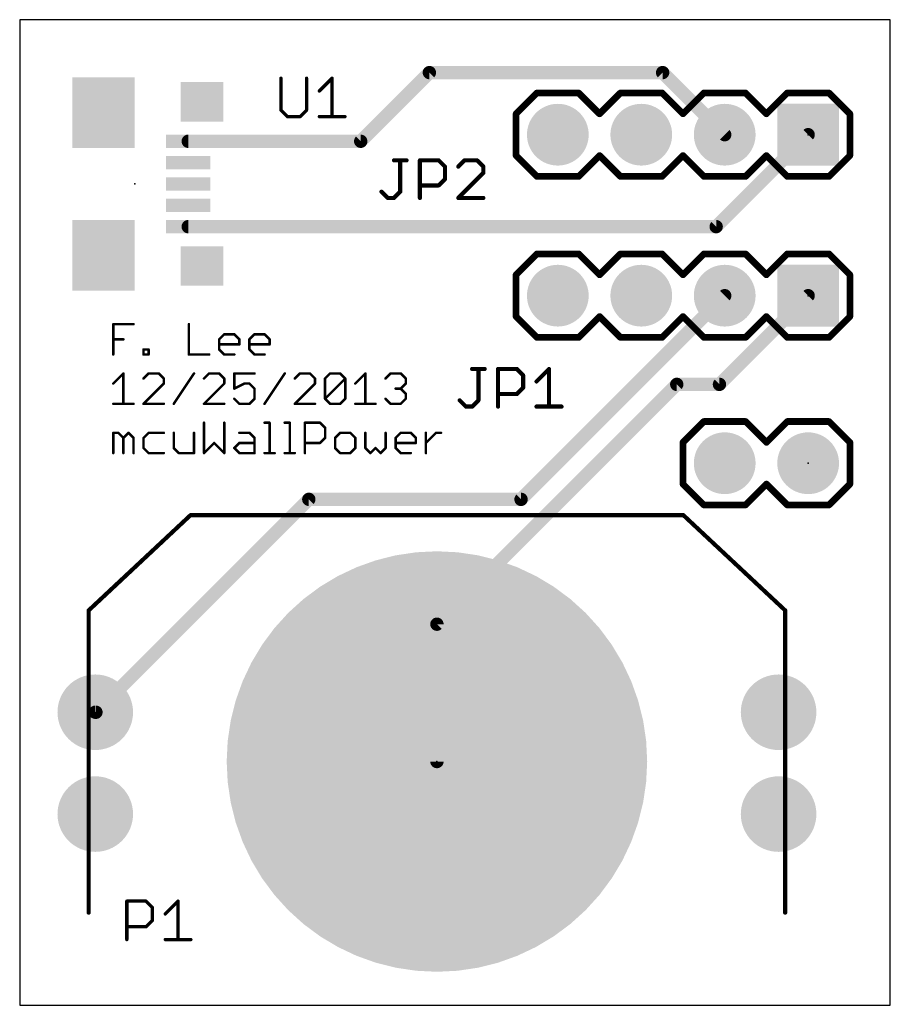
# Model space of a CAD drawing. Extents: x 0 to 26.5, y 0 to 30.
import ezdxf

# ---------------------------------------------------------------- set-up
doc = ezdxf.new("R2010")
doc.units = 0
for name, color, linetype in [('1', 22, 'CONTINUOUS'), ('17', 82, 'CONTINUOUS'), ('20', 7, 'CONTINUOUS'), ('21', 253, 'CONTINUOUS'), ('23', 7, 'CONTINUOUS'), ('25', 253, 'CONTINUOUS'), ('51', 253, 'CONTINUOUS')]:
    doc.layers.add(name, color=color, linetype=linetype)

# ---------------------------------------------------------------- blocks, each defined once
blk = doc.blocks.new('RECT')
blk.add_solid([(-0.5, -0.5), (0.5, -0.5), (-0.5, 0.5), (0.5, 0.5)])
blk = doc.blocks.new('SQUAREP')
blk.add_solid([(-0.5, -0.5), (0.5, -0.5), (-0.5, 0.5), (0.5, 0.5)])
blk = doc.blocks.new('ROUNDP')
at = {"const_width": 0.5}
blk.add_lwpolyline([(0, -0.25, 1), (0, 0.25, 1), (0, -0.25)], format="xyb", dxfattribs=at)
blk = doc.blocks.new('PIE')
at = {"const_width": 0.5}
blk.add_lwpolyline([(0, -0.25, 1), (0, 0.25, 1), (0, -0.25)], format="xyb", dxfattribs=at)

msp = doc.modelspace()

# ---------------------------------------------------------------- linework, layer by layer
at = {"layer": '1', "const_width": 0.4064}
for points in [[(10.38, 26.3), (12.47, 28.39)], [(12.47, 28.39), (19.57, 28.39)], [(19.57, 28.39), (21.46, 26.5)], [(21.2, 23.7), (24, 26.5)], [(5.13, 26.3), (10.38, 26.3)], [(5.13, 23.7), (21.2, 23.7)], [(15.26, 15.4), (21.46, 21.6)], [(21.3, 18.9), (24, 21.6)], [(12.7, 11.6), (20, 18.9)], [(20, 18.9), (21.3, 18.9)], [(2.32, 8.92), (8.8, 15.4)], [(8.8, 15.4), (15.26, 15.4)], [(12.7, 7.42), (12.7, 11.6)], [(2.3, 8.92), (2.32, 8.92)]]:
    msp.add_lwpolyline(points, dxfattribs=at)
at = {"layer": '1', "const_width": 0.2032}
for points in [[(12.47, 28.4916, 1), (12.47, 28.2884)], [(12.5418, 28.3182, 1), (12.3982, 28.4618)], [(19.6418, 28.4618, 1), (19.4982, 28.3182)], [(19.57, 28.2884, 1), (19.57, 28.4916)], [(24.0718, 26.4282, 1), (23.9282, 26.5718)], [(5.13, 26.4016, 1), (5.13, 26.1984)], [(10.3082, 26.3718, 1), (10.4518, 26.2282)], [(10.38, 26.1984, 1), (10.38, 26.4016)], [(21.3882, 26.4282, 1), (21.5318, 26.5718)], [(5.13, 23.8016, 1), (5.13, 23.5984)], [(21.1282, 23.7718, 1), (21.2718, 23.6282)], [(21.2, 23.5984, 1), (21.2, 23.8016)], [(21.5318, 21.5282, 1), (21.3882, 21.6718)], [(24.0718, 21.5282, 1), (23.9282, 21.6718)], [(20, 19.0016, 1), (20, 18.7984)], [(20.0718, 18.8282, 1), (19.9282, 18.9718)], [(21.2282, 18.9718, 1), (21.3718, 18.8282)], [(21.3, 18.7984, 1), (21.3, 19.0016)], [(8.8, 15.5016, 1), (8.8, 15.2984)], [(8.8718, 15.3282, 1), (8.7282, 15.4718)], [(15.26, 15.2984, 1), (15.26, 15.5016)], [(15.1882, 15.4718, 1), (15.3318, 15.3282)], [(12.8016, 11.6, 1), (12.5984, 11.6)], [(12.6282, 11.6718, 1), (12.7718, 11.5282)], [(2.3, 9.0216, 1), (2.3, 8.8184)], [(2.2482, 8.9918, 1), (2.3918, 8.8482)], [(2.32, 8.8184, 1), (2.32, 9.0216)], [(12.5984, 7.42, 1), (12.8016, 7.42)]]:
    msp.add_lwpolyline(points, format="xyb", dxfattribs=at)
at = {"layer": '20'}
for p, q in [((26.5, 30), (0, 30)), ((0, 30), (0, 0)), ((26.5, 0), (26.5, 30)), ((0, 0), (26.5, 0))]:
    msp.add_line(p, q, dxfattribs=at)
at = {"layer": '21'}
for points, const_width in [([(15.11, 27.135), (15.745, 27.77)], 0.2032), ([(15.745, 27.77), (17.015, 27.77)], 0.2032), ([(17.65, 27.135), (17.015, 27.77)], 0.2032), ([(17.65, 27.135), (18.285, 27.77)], 0.2032), ([(18.285, 27.77), (19.555, 27.77)], 0.2032), ([(19.555, 27.77), (20.19, 27.135)], 0.2032), ([(20.19, 27.135), (20.825, 27.77)], 0.2032), ([(20.825, 27.77), (22.095, 27.77)], 0.2032), ([(22.095, 27.77), (22.73, 27.135)], 0.2032), ([(22.73, 27.135), (23.365, 27.77)], 0.2032), ([(23.365, 27.77), (24.635, 27.77)], 0.2032), ([(25.27, 27.135), (24.635, 27.77)], 0.2032), ([(15.11, 25.865), (15.11, 27.135)], 0.2032), ([(25.27, 25.865), (25.27, 27.135)], 0.2032), ([(15.745, 25.23), (15.11, 25.865)], 0.2032), ([(17.015, 25.23), (17.65, 25.865)], 0.2032), ([(18.285, 25.23), (17.65, 25.865)], 0.2032), ([(20.19, 25.865), (19.555, 25.23)], 0.2032), ([(20.825, 25.23), (20.19, 25.865)], 0.2032), ([(22.73, 25.865), (22.095, 25.23)], 0.2032), ([(23.365, 25.23), (22.73, 25.865)], 0.2032), ([(24.635, 25.23), (25.27, 25.865)], 0.2032), ([(17.015, 25.23), (15.745, 25.23)], 0.2032), ([(19.555, 25.23), (18.285, 25.23)], 0.2032), ([(22.095, 25.23), (20.825, 25.23)], 0.2032), ([(24.635, 25.23), (23.365, 25.23)], 0.2032), ([(15.11, 22.235), (15.745, 22.87)], 0.2032), ([(15.745, 22.87), (17.015, 22.87)], 0.2032), ([(17.65, 22.235), (17.015, 22.87)], 0.2032), ([(17.65, 22.235), (18.285, 22.87)], 0.2032), ([(18.285, 22.87), (19.555, 22.87)], 0.2032), ([(19.555, 22.87), (20.19, 22.235)], 0.2032), ([(20.19, 22.235), (20.825, 22.87)], 0.2032), ([(20.825, 22.87), (22.095, 22.87)], 0.2032), ([(22.095, 22.87), (22.73, 22.235)], 0.2032), ([(22.73, 22.235), (23.365, 22.87)], 0.2032), ([(23.365, 22.87), (24.635, 22.87)], 0.2032), ([(25.27, 22.235), (24.635, 22.87)], 0.2032), ([(15.11, 20.965), (15.11, 22.235)], 0.2032), ([(25.27, 20.965), (25.27, 22.235)], 0.2032), ([(15.745, 20.33), (15.11, 20.965)], 0.2032), ([(17.015, 20.33), (17.65, 20.965)], 0.2032), ([(18.285, 20.33), (17.65, 20.965)], 0.2032), ([(20.19, 20.965), (19.555, 20.33)], 0.2032), ([(20.825, 20.33), (20.19, 20.965)], 0.2032), ([(22.73, 20.965), (22.095, 20.33)], 0.2032), ([(23.365, 20.33), (22.73, 20.965)], 0.2032), ([(24.635, 20.33), (25.27, 20.965)], 0.2032), ([(17.015, 20.33), (15.745, 20.33)], 0.2032), ([(19.555, 20.33), (18.285, 20.33)], 0.2032), ([(22.095, 20.33), (20.825, 20.33)], 0.2032), ([(24.635, 20.33), (23.365, 20.33)], 0.2032), ([(20.19, 17.135), (20.825, 17.77)], 0.2032), ([(20.825, 17.77), (22.095, 17.77)], 0.2032), ([(22.095, 17.77), (22.73, 17.135)], 0.2032), ([(22.73, 17.135), (23.365, 17.77)], 0.2032), ([(23.365, 17.77), (24.635, 17.77)], 0.2032), ([(25.27, 17.135), (24.635, 17.77)], 0.2032), ([(20.19, 15.865), (20.19, 17.135)], 0.2032), ([(25.27, 15.865), (25.27, 17.135)], 0.2032), ([(20.825, 15.23), (20.19, 15.865)], 0.2032), ([(22.73, 15.865), (22.095, 15.23)], 0.2032), ([(23.365, 15.23), (22.73, 15.865)], 0.2032), ([(24.635, 15.23), (25.27, 15.865)], 0.2032), ([(22.095, 15.23), (20.825, 15.23)], 0.2032), ([(24.635, 15.23), (23.365, 15.23)], 0.2032), ([(5.2, 14.92), (2.1, 12.02)], 0.127), ([(5.2, 14.92), (20.2, 14.92)], 0.127), ([(20.2, 14.92), (23.3, 12.02)], 0.127), ([(2.1, 12.02), (2.1, 2.82)], 0.127), ([(23.3, 12.02), (23.3, 2.82)], 0.127)]:
    msp.add_lwpolyline(points, dxfattribs=dict(at, const_width=const_width))
for points, const_width in [([(15.745, 27.8208, 1), (15.745, 27.7192)], 0.1016), ([(15.7809, 27.7341, 1), (15.7091, 27.8059)], 0.1016), ([(17.0509, 27.8059, 1), (16.9791, 27.7341)], 0.1016), ([(17.015, 27.7192, 1), (17.015, 27.8208)], 0.1016), ([(18.285, 27.8208, 1), (18.285, 27.7192)], 0.1016), ([(18.3209, 27.7341, 1), (18.2491, 27.8059)], 0.1016), ([(19.5909, 27.8059, 1), (19.5191, 27.7341)], 0.1016), ([(19.555, 27.7192, 1), (19.555, 27.8208)], 0.1016), ([(20.825, 27.8208, 1), (20.825, 27.7192)], 0.1016), ([(20.8609, 27.7341, 1), (20.7891, 27.8059)], 0.1016), ([(22.1309, 27.8059, 1), (22.0591, 27.7341)], 0.1016), ([(22.095, 27.7192, 1), (22.095, 27.8208)], 0.1016), ([(23.365, 27.8208, 1), (23.365, 27.7192)], 0.1016), ([(23.4009, 27.7341, 1), (23.3291, 27.8059)], 0.1016), ([(24.6709, 27.8059, 1), (24.5991, 27.7341)], 0.1016), ([(24.635, 27.7192, 1), (24.635, 27.8208)], 0.1016), ([(15.1608, 27.135, 1), (15.0592, 27.135)], 0.1016), ([(15.0741, 27.1709, 1), (15.1459, 27.0991)], 0.1016), ([(17.6141, 27.1709, 1), (17.6859, 27.0991)], 0.1016), ([(17.6141, 27.0991, 1), (17.6859, 27.1709)], 0.1016), ([(20.1541, 27.1709, 1), (20.2259, 27.0991)], 0.1016), ([(20.1541, 27.0991, 1), (20.2259, 27.1709)], 0.1016), ([(22.6941, 27.1709, 1), (22.7659, 27.0991)], 0.1016), ([(22.6941, 27.0991, 1), (22.7659, 27.1709)], 0.1016), ([(25.3208, 27.135, 1), (25.2192, 27.135)], 0.1016), ([(25.2341, 27.0991, 1), (25.3059, 27.1709)], 0.1016), ([(15.1459, 25.9009, 1), (15.0741, 25.8291)], 0.1016), ([(15.0592, 25.865, 1), (15.1608, 25.865)], 0.1016), ([(17.6859, 25.9009, 1), (17.6141, 25.8291)], 0.1016), ([(17.6859, 25.8291, 1), (17.6141, 25.9009)], 0.1016), ([(20.2259, 25.9009, 1), (20.1541, 25.8291)], 0.1016), ([(20.2259, 25.8291, 1), (20.1541, 25.9009)], 0.1016), ([(22.7659, 25.9009, 1), (22.6941, 25.8291)], 0.1016), ([(22.7659, 25.8291, 1), (22.6941, 25.9009)], 0.1016), ([(25.2192, 25.865, 1), (25.3208, 25.865)], 0.1016), ([(25.3059, 25.8291, 1), (25.2341, 25.9009)], 0.1016), ([(15.745, 25.2808, 1), (15.745, 25.1792)], 0.1016), ([(15.7091, 25.1941, 1), (15.7809, 25.2659)], 0.1016), ([(16.9791, 25.2659, 1), (17.0509, 25.1941)], 0.1016), ([(17.015, 25.1792, 1), (17.015, 25.2808)], 0.1016), ([(18.285, 25.2808, 1), (18.285, 25.1792)], 0.1016), ([(18.2491, 25.1941, 1), (18.3209, 25.2659)], 0.1016), ([(19.5191, 25.2659, 1), (19.5909, 25.1941)], 0.1016), ([(19.555, 25.1792, 1), (19.555, 25.2808)], 0.1016), ([(20.825, 25.2808, 1), (20.825, 25.1792)], 0.1016), ([(20.7891, 25.1941, 1), (20.8609, 25.2659)], 0.1016), ([(22.0591, 25.2659, 1), (22.1309, 25.1941)], 0.1016), ([(22.095, 25.1792, 1), (22.095, 25.2808)], 0.1016), ([(23.365, 25.2808, 1), (23.365, 25.1792)], 0.1016), ([(23.3291, 25.1941, 1), (23.4009, 25.2659)], 0.1016), ([(24.5991, 25.2659, 1), (24.6709, 25.1941)], 0.1016), ([(24.635, 25.1792, 1), (24.635, 25.2808)], 0.1016), ([(15.745, 22.9208, 1), (15.745, 22.8192)], 0.1016), ([(15.7809, 22.8341, 1), (15.7091, 22.9059)], 0.1016), ([(17.0509, 22.9059, 1), (16.9791, 22.8341)], 0.1016), ([(17.015, 22.8192, 1), (17.015, 22.9208)], 0.1016), ([(18.285, 22.9208, 1), (18.285, 22.8192)], 0.1016), ([(18.3209, 22.8341, 1), (18.2491, 22.9059)], 0.1016), ([(19.5909, 22.9059, 1), (19.5191, 22.8341)], 0.1016), ([(19.555, 22.8192, 1), (19.555, 22.9208)], 0.1016), ([(20.825, 22.9208, 1), (20.825, 22.8192)], 0.1016), ([(20.8609, 22.8341, 1), (20.7891, 22.9059)], 0.1016), ([(22.1309, 22.9059, 1), (22.0591, 22.8341)], 0.1016), ([(22.095, 22.8192, 1), (22.095, 22.9208)], 0.1016), ([(23.365, 22.9208, 1), (23.365, 22.8192)], 0.1016), ([(23.4009, 22.8341, 1), (23.3291, 22.9059)], 0.1016), ([(24.6709, 22.9059, 1), (24.5991, 22.8341)], 0.1016), ([(24.635, 22.8192, 1), (24.635, 22.9208)], 0.1016), ([(15.1608, 22.235, 1), (15.0592, 22.235)], 0.1016), ([(15.0741, 22.2709, 1), (15.1459, 22.1991)], 0.1016), ([(17.6141, 22.2709, 1), (17.6859, 22.1991)], 0.1016), ([(17.6141, 22.1991, 1), (17.6859, 22.2709)], 0.1016), ([(20.1541, 22.2709, 1), (20.2259, 22.1991)], 0.1016), ([(20.1541, 22.1991, 1), (20.2259, 22.2709)], 0.1016), ([(22.6941, 22.2709, 1), (22.7659, 22.1991)], 0.1016), ([(22.6941, 22.1991, 1), (22.7659, 22.2709)], 0.1016), ([(25.3208, 22.235, 1), (25.2192, 22.235)], 0.1016), ([(25.2341, 22.1991, 1), (25.3059, 22.2709)], 0.1016), ([(15.1459, 21.0009, 1), (15.0741, 20.9291)], 0.1016), ([(15.0592, 20.965, 1), (15.1608, 20.965)], 0.1016), ([(17.6859, 21.0009, 1), (17.6141, 20.9291)], 0.1016), ([(17.6859, 20.9291, 1), (17.6141, 21.0009)], 0.1016), ([(20.2259, 21.0009, 1), (20.1541, 20.9291)], 0.1016), ([(20.2259, 20.9291, 1), (20.1541, 21.0009)], 0.1016), ([(22.7659, 21.0009, 1), (22.6941, 20.9291)], 0.1016), ([(22.7659, 20.9291, 1), (22.6941, 21.0009)], 0.1016), ([(25.2192, 20.965, 1), (25.3208, 20.965)], 0.1016), ([(25.3059, 20.9291, 1), (25.2341, 21.0009)], 0.1016), ([(15.745, 20.3808, 1), (15.745, 20.2792)], 0.1016), ([(15.7091, 20.2941, 1), (15.7809, 20.3659)], 0.1016), ([(16.9791, 20.3659, 1), (17.0509, 20.2941)], 0.1016), ([(17.015, 20.2792, 1), (17.015, 20.3808)], 0.1016), ([(18.285, 20.3808, 1), (18.285, 20.2792)], 0.1016), ([(18.2491, 20.2941, 1), (18.3209, 20.3659)], 0.1016), ([(19.5191, 20.3659, 1), (19.5909, 20.2941)], 0.1016), ([(19.555, 20.2792, 1), (19.555, 20.3808)], 0.1016), ([(20.825, 20.3808, 1), (20.825, 20.2792)], 0.1016), ([(20.7891, 20.2941, 1), (20.8609, 20.3659)], 0.1016), ([(22.0591, 20.3659, 1), (22.1309, 20.2941)], 0.1016), ([(22.095, 20.2792, 1), (22.095, 20.3808)], 0.1016), ([(23.365, 20.3808, 1), (23.365, 20.2792)], 0.1016), ([(23.3291, 20.2941, 1), (23.4009, 20.3659)], 0.1016), ([(24.5991, 20.3659, 1), (24.6709, 20.2941)], 0.1016), ([(24.635, 20.2792, 1), (24.635, 20.3808)], 0.1016), ([(20.825, 17.8208, 1), (20.825, 17.7192)], 0.1016), ([(20.8609, 17.7341, 1), (20.7891, 17.8059)], 0.1016), ([(22.1309, 17.8059, 1), (22.0591, 17.7341)], 0.1016), ([(22.095, 17.7192, 1), (22.095, 17.8208)], 0.1016), ([(23.365, 17.8208, 1), (23.365, 17.7192)], 0.1016), ([(23.4009, 17.7341, 1), (23.3291, 17.8059)], 0.1016), ([(24.6709, 17.8059, 1), (24.5991, 17.7341)], 0.1016), ([(24.635, 17.7192, 1), (24.635, 17.8208)], 0.1016), ([(20.2408, 17.135, 1), (20.1392, 17.135)], 0.1016), ([(20.1541, 17.1709, 1), (20.2259, 17.0991)], 0.1016), ([(22.6941, 17.1709, 1), (22.7659, 17.0991)], 0.1016), ([(22.6941, 17.0991, 1), (22.7659, 17.1709)], 0.1016), ([(25.3208, 17.135, 1), (25.2192, 17.135)], 0.1016), ([(25.2341, 17.0991, 1), (25.3059, 17.1709)], 0.1016), ([(20.2259, 15.9009, 1), (20.1541, 15.8291)], 0.1016), ([(20.1392, 15.865, 1), (20.2408, 15.865)], 0.1016), ([(22.7659, 15.9009, 1), (22.6941, 15.8291)], 0.1016), ([(22.7659, 15.8291, 1), (22.6941, 15.9009)], 0.1016), ([(25.2192, 15.865, 1), (25.3208, 15.865)], 0.1016), ([(25.3059, 15.8291, 1), (25.2341, 15.9009)], 0.1016), ([(20.825, 15.2808, 1), (20.825, 15.1792)], 0.1016), ([(20.7891, 15.1941, 1), (20.8609, 15.2659)], 0.1016), ([(22.0591, 15.2659, 1), (22.1309, 15.1941)], 0.1016), ([(22.095, 15.1792, 1), (22.095, 15.2808)], 0.1016), ([(23.365, 15.2808, 1), (23.365, 15.1792)], 0.1016), ([(23.3291, 15.1941, 1), (23.4009, 15.2659)], 0.1016), ([(24.5991, 15.2659, 1), (24.6709, 15.1941)], 0.1016), ([(24.635, 15.1792, 1), (24.635, 15.2808)], 0.1016), ([(5.2, 14.9518, 1), (5.2, 14.8882)], 0.0635), ([(5.2217, 14.8968, 1), (5.1783, 14.9432)], 0.0635), ([(20.2217, 14.9432, 1), (20.1783, 14.8968)], 0.0635), ([(20.2, 14.8882, 1), (20.2, 14.9518)], 0.0635), ([(2.1318, 12.02, 1), (2.0682, 12.02)], 0.0635), ([(2.0783, 12.0432, 1), (2.1217, 11.9968)], 0.0635), ([(23.3317, 12.02, 1), (23.2683, 12.02)], 0.0635), ([(23.2783, 11.9968, 1), (23.3217, 12.0432)], 0.0635), ([(2.0682, 2.82, 1), (2.1318, 2.82)], 0.0635), ([(23.2683, 2.82, 1), (23.3317, 2.82)], 0.0635)]:
    msp.add_lwpolyline(points, format="xyb", dxfattribs=dict(at, const_width=const_width))
at = {"layer": '23'}
for p in [(24, 26.5), (3.5, 25), (24, 21.6), (24, 16.5), (12.7, 7.42)]:
    msp.add_point(p, dxfattribs=at)
at = {"layer": '25'}
for points, const_width in [([(7.9508, 28.2202), (7.9508, 27.2457)], 0.1016), ([(8.7304, 27.2457), (8.7304, 28.2202)], 0.1016), ([(9.1202, 27.8304), (9.51, 28.2202)], 0.1016), ([(9.51, 28.2202), (9.51, 27.0508)], 0.1016), ([(7.9508, 27.2457), (8.1457, 27.0508)], 0.1016), ([(8.1457, 27.0508), (8.5355, 27.0508)], 0.1016), ([(8.5355, 27.0508), (8.7304, 27.2457)], 0.1016), ([(9.1202, 27.0508), (9.8998, 27.0508)], 0.1016), ([(11.3928, 25.7187), (11.7742, 25.7187)], 0.127), ([(11.5835, 24.7654), (11.5835, 25.7187)], 0.127), ([(12.1809, 24.5747), (12.1809, 25.7187)], 0.127), ([(12.1809, 25.7187), (12.7529, 25.7187)], 0.127), ([(12.7529, 25.7187), (12.9436, 25.528)], 0.127), ([(12.9436, 25.528), (12.9436, 25.1467)], 0.127), ([(13.541, 25.7187), (13.3503, 25.528)], 0.127), ([(13.9223, 25.7187), (13.541, 25.7187)], 0.127), ([(14.1129, 25.528), (13.9223, 25.7187)], 0.127), ([(14.1129, 25.3374), (14.1129, 25.528)], 0.127), ([(12.9436, 25.1467), (12.7529, 24.956)], 0.127), ([(13.3503, 24.5747), (14.1129, 25.3374)], 0.127), ([(12.7529, 24.956), (12.1809, 24.956)], 0.127), ([(11.0115, 24.7654), (11.2022, 24.5747)], 0.127), ([(11.2022, 24.5747), (11.3928, 24.5747)], 0.127), ([(11.3928, 24.5747), (11.5835, 24.7654)], 0.127), ([(14.1129, 24.5747), (13.3503, 24.5747)], 0.127), ([(13.7728, 19.3687), (14.1542, 19.3687)], 0.127), ([(13.9635, 18.4154), (13.9635, 19.3687)], 0.127), ([(14.5609, 18.2247), (14.5609, 19.3687)], 0.127), ([(14.5609, 19.3687), (15.1329, 19.3687)], 0.127), ([(15.1329, 19.3687), (15.3236, 19.178)], 0.127), ([(15.3236, 19.178), (15.3236, 18.7967)], 0.127), ([(15.7303, 18.9873), (16.1116, 19.3687)], 0.127), ([(16.1116, 19.3687), (16.1116, 18.2247)], 0.127), ([(15.1329, 18.606), (14.5609, 18.606)], 0.127), ([(15.3236, 18.7967), (15.1329, 18.606)], 0.127), ([(13.3915, 18.4154), (13.5822, 18.2247)], 0.127), ([(13.7728, 18.2247), (13.9635, 18.4154)], 0.127), ([(13.5822, 18.2247), (13.7728, 18.2247)], 0.127), ([(15.7303, 18.2247), (16.4929, 18.2247)], 0.127), ([(3.2608, 2.0008), (3.2608, 3.1702)], 0.1016), ([(3.2608, 3.1702), (3.8455, 3.1702)], 0.1016), ([(3.8455, 3.1702), (4.0404, 2.9753)], 0.1016), ([(4.0404, 2.9753), (4.0404, 2.5855)], 0.1016), ([(4.4302, 2.7804), (4.82, 3.1702)], 0.1016), ([(4.82, 3.1702), (4.82, 2.0008)], 0.1016), ([(3.8455, 2.3906), (3.2608, 2.3906)], 0.1016), ([(4.0404, 2.5855), (3.8455, 2.3906)], 0.1016), ([(4.4302, 2.0008), (5.2098, 2.0008)], 0.1016)]:
    msp.add_lwpolyline(points, dxfattribs=dict(at, const_width=const_width))
for points, const_width in [([(7.9762, 28.2202, 1), (7.9254, 28.2202)], 0.0508), ([(8.7558, 28.2202, 1), (8.705, 28.2202)], 0.0508), ([(9.5354, 28.2202, 1), (9.4846, 28.2202)], 0.0508), ([(9.528, 28.2022, 1), (9.492, 28.2382)], 0.0508), ([(9.1022, 27.8484, 1), (9.1382, 27.8124)], 0.0508), ([(7.9688, 27.2637, 1), (7.9328, 27.2277)], 0.0508), ([(7.9254, 27.2457, 1), (7.9762, 27.2457)], 0.0508), ([(8.1457, 27.0762, 1), (8.1457, 27.0254)], 0.0508), ([(8.1277, 27.0328, 1), (8.1637, 27.0688)], 0.0508), ([(8.5175, 27.0688, 1), (8.5535, 27.0328)], 0.0508), ([(8.5355, 27.0254, 1), (8.5355, 27.0762)], 0.0508), ([(8.705, 27.2457, 1), (8.7558, 27.2457)], 0.0508), ([(8.7484, 27.2277, 1), (8.7124, 27.2637)], 0.0508), ([(9.1202, 27.0762, 1), (9.1202, 27.0254)], 0.0508), ([(9.4846, 27.0508, 1), (9.5354, 27.0508)], 0.0508), ([(9.8998, 27.0254, 1), (9.8998, 27.0762)], 0.0508), ([(11.3928, 25.7504, 1), (11.3928, 25.6869)], 0.0635), ([(11.6152, 25.7187, 1), (11.5517, 25.7187)], 0.0635), ([(11.7742, 25.6869, 1), (11.7742, 25.7504)], 0.0635), ([(12.2127, 25.7187, 1), (12.1492, 25.7187)], 0.0635), ([(12.1809, 25.7504, 1), (12.1809, 25.6869)], 0.0635), ([(12.7753, 25.7411, 1), (12.7304, 25.6962)], 0.0635), ([(12.7529, 25.6869, 1), (12.7529, 25.7504)], 0.0635), ([(12.9753, 25.528, 1), (12.9118, 25.528)], 0.0635), ([(12.9211, 25.5056, 1), (12.966, 25.5505)], 0.0635), ([(13.3278, 25.5505, 1), (13.3727, 25.5056)], 0.0635), ([(13.541, 25.7504, 1), (13.541, 25.6869)], 0.0635), ([(13.5634, 25.6962, 1), (13.5185, 25.7411)], 0.0635), ([(13.9447, 25.7411, 1), (13.8998, 25.6962)], 0.0635), ([(13.9223, 25.6869, 1), (13.9223, 25.7504)], 0.0635), ([(14.1447, 25.528, 1), (14.0812, 25.528)], 0.0635), ([(14.0905, 25.5056, 1), (14.1354, 25.5505)], 0.0635), ([(12.966, 25.1242, 1), (12.9211, 25.1691)], 0.0635), ([(14.0812, 25.3374, 1), (14.1447, 25.3374)], 0.0635), ([(14.1354, 25.3149, 1), (14.0905, 25.3598)], 0.0635), ([(12.1809, 24.9878, 1), (12.1809, 24.9243)], 0.0635), ([(12.7304, 24.9785, 1), (12.7753, 24.9336)], 0.0635), ([(12.7529, 24.9243, 1), (12.7529, 24.9878)], 0.0635), ([(12.9118, 25.1467, 1), (12.9753, 25.1467)], 0.0635), ([(11.034, 24.7878, 1), (10.9891, 24.7429)], 0.0635), ([(11.2022, 24.6064, 1), (11.2022, 24.543)], 0.0635), ([(11.1797, 24.5522, 1), (11.2246, 24.5972)], 0.0635), ([(11.3704, 24.5972, 1), (11.4153, 24.5522)], 0.0635), ([(11.3928, 24.543, 1), (11.3928, 24.6064)], 0.0635), ([(11.5517, 24.7654, 1), (11.6152, 24.7654)], 0.0635), ([(11.6059, 24.7429, 1), (11.561, 24.7878)], 0.0635), ([(12.1492, 24.5747, 1), (12.2127, 24.5747)], 0.0635), ([(13.3278, 24.5972, 1), (13.3727, 24.5522)], 0.0635), ([(13.3503, 24.6064, 1), (13.3503, 24.543)], 0.0635), ([(14.1129, 24.543, 1), (14.1129, 24.6064)], 0.0635), ([(13.7728, 19.4004, 1), (13.7728, 19.3369)], 0.0635), ([(13.9952, 19.3687, 1), (13.9317, 19.3687)], 0.0635), ([(14.1542, 19.3369, 1), (14.1542, 19.4004)], 0.0635), ([(14.5927, 19.3687, 1), (14.5291, 19.3687)], 0.0635), ([(14.5609, 19.4004, 1), (14.5609, 19.3369)], 0.0635), ([(15.1553, 19.3911, 1), (15.1104, 19.3462)], 0.0635), ([(15.1329, 19.3369, 1), (15.1329, 19.4004)], 0.0635), ([(15.3553, 19.178, 1), (15.2918, 19.178)], 0.0635), ([(15.3011, 19.1556, 1), (15.346, 19.2005)], 0.0635), ([(16.1434, 19.3687, 1), (16.0799, 19.3687)], 0.0635), ([(16.1341, 19.3462, 1), (16.0892, 19.3911)], 0.0635), ([(15.7078, 19.0098, 1), (15.7527, 18.9649)], 0.0635), ([(14.5609, 18.6378, 1), (14.5609, 18.5743)], 0.0635), ([(15.1104, 18.6285, 1), (15.1553, 18.5836)], 0.0635), ([(15.1329, 18.5743, 1), (15.1329, 18.6378)], 0.0635), ([(15.2918, 18.7967, 1), (15.3553, 18.7967)], 0.0635), ([(15.346, 18.7742, 1), (15.3011, 18.8191)], 0.0635), ([(13.414, 18.4378, 1), (13.3691, 18.3929)], 0.0635), ([(13.9317, 18.4154, 1), (13.9952, 18.4154)], 0.0635), ([(13.9859, 18.3929, 1), (13.941, 18.4378)], 0.0635), ([(13.5822, 18.2565, 1), (13.5822, 18.193)], 0.0635), ([(13.5597, 18.2022, 1), (13.6046, 18.2472)], 0.0635), ([(13.7504, 18.2472, 1), (13.7953, 18.2022)], 0.0635), ([(13.7728, 18.193, 1), (13.7728, 18.2565)], 0.0635), ([(14.5291, 18.2247, 1), (14.5927, 18.2247)], 0.0635), ([(15.7303, 18.2565, 1), (15.7303, 18.193)], 0.0635), ([(16.0799, 18.2247, 1), (16.1434, 18.2247)], 0.0635), ([(16.4929, 18.193, 1), (16.4929, 18.2565)], 0.0635), ([(3.2862, 3.1702, 1), (3.2354, 3.1702)], 0.0508), ([(3.2608, 3.1956, 1), (3.2608, 3.1448)], 0.0508), ([(3.8635, 3.1882, 1), (3.8275, 3.1522)], 0.0508), ([(3.8455, 3.1448, 1), (3.8455, 3.1956)], 0.0508), ([(4.0658, 2.9753, 1), (4.015, 2.9753)], 0.0508), ([(4.0224, 2.9573, 1), (4.0584, 2.9933)], 0.0508), ([(4.8454, 3.1702, 1), (4.7946, 3.1702)], 0.0508), ([(4.838, 3.1522, 1), (4.802, 3.1882)], 0.0508), ([(4.4122, 2.7984, 1), (4.4482, 2.7624)], 0.0508), ([(3.2608, 2.416, 1), (3.2608, 2.3652)], 0.0508), ([(3.8275, 2.4086, 1), (3.8635, 2.3726)], 0.0508), ([(3.8455, 2.3652, 1), (3.8455, 2.416)], 0.0508), ([(4.015, 2.5855, 1), (4.0658, 2.5855)], 0.0508), ([(4.0584, 2.5675, 1), (4.0224, 2.6035)], 0.0508), ([(3.2354, 2.0008, 1), (3.2862, 2.0008)], 0.0508), ([(4.4302, 2.0262, 1), (4.4302, 1.9754)], 0.0508), ([(4.7946, 2.0008, 1), (4.8454, 2.0008)], 0.0508), ([(5.2098, 1.9754, 1), (5.2098, 2.0262)], 0.0508)]:
    msp.add_lwpolyline(points, format="xyb", dxfattribs=dict(at, const_width=const_width))
at = {"layer": '51', "const_width": 0.0762}
for points in [[(2.8481, 19.8081), (2.8481, 20.7327)], [(2.8481, 20.7327), (3.4645, 20.7327)], [(5.1501, 20.7327), (5.1501, 19.8081)], [(6.0708, 20.2704), (6.2249, 20.4245)], [(6.2249, 20.4245), (6.5331, 20.4245)], [(6.5331, 20.4245), (6.6872, 20.2704)], [(6.9916, 20.2704), (7.1457, 20.4245)], [(7.1457, 20.4245), (7.4539, 20.4245)], [(7.4539, 20.4245), (7.608, 20.2704)], [(2.8481, 20.2704), (3.1563, 20.2704)], [(6.0708, 19.9622), (6.0708, 20.2704)], [(6.6872, 20.1163), (6.0708, 20.1163)], [(6.6872, 20.2704), (6.6872, 20.1163)], [(6.9916, 19.9622), (6.9916, 20.2704)], [(7.608, 20.1163), (6.9916, 20.1163)], [(7.608, 20.2704), (7.608, 20.1163)], [(3.7689, 19.8081), (3.7689, 19.9622)], [(3.7689, 19.9622), (3.923, 19.9622)], [(3.923, 19.8081), (3.7689, 19.8081)], [(3.923, 19.9622), (3.923, 19.8081)], [(5.1501, 19.8081), (5.7664, 19.8081)], [(6.2249, 19.8081), (6.0708, 19.9622)], [(6.5331, 19.8081), (6.2249, 19.8081)], [(7.1457, 19.8081), (6.9916, 19.9622)], [(7.4539, 19.8081), (7.1457, 19.8081)], [(2.8481, 18.9245), (3.1563, 19.2327)], [(3.1563, 19.2327), (3.1563, 18.3081)], [(3.923, 19.2327), (3.7689, 19.0786)], [(4.2312, 19.2327), (3.923, 19.2327)], [(4.3853, 19.0786), (4.2312, 19.2327)], [(4.6897, 18.3081), (5.3061, 19.2327)], [(5.7645, 19.2327), (5.6105, 19.0786)], [(6.0727, 19.2327), (5.7645, 19.2327)], [(6.2268, 19.0786), (6.0727, 19.2327)], [(7.1476, 19.2327), (6.5312, 19.2327)], [(6.5312, 19.2327), (6.5312, 18.7704)], [(7.452, 18.3081), (8.0684, 19.2327)], [(8.5269, 19.2327), (8.3728, 19.0786)], [(8.8351, 19.2327), (8.5269, 19.2327)], [(8.9892, 19.0786), (8.8351, 19.2327)], [(9.2936, 19.0786), (9.4477, 19.2327)], [(9.4477, 19.2327), (9.7559, 19.2327)], [(9.7559, 19.2327), (9.91, 19.0786)], [(10.2144, 18.9245), (10.5226, 19.2327)], [(10.5226, 19.2327), (10.5226, 18.3081)], [(11.1352, 19.0786), (11.2893, 19.2327)], [(11.2893, 19.2327), (11.5975, 19.2327)], [(11.5975, 19.2327), (11.7515, 19.0786)], [(3.7689, 18.3081), (4.3853, 18.9245)], [(4.3853, 18.9245), (4.3853, 19.0786)], [(5.6105, 18.3081), (6.2268, 18.9245)], [(6.2268, 18.9245), (6.2268, 19.0786)], [(6.5312, 18.7704), (6.8394, 18.9245)], [(6.8394, 18.9245), (6.9935, 18.9245)], [(6.9935, 18.9245), (7.1476, 18.7704)], [(8.3728, 18.3081), (8.9892, 18.9245)], [(8.9892, 18.9245), (8.9892, 19.0786)], [(9.2936, 18.4622), (9.2936, 19.0786)], [(9.2936, 18.4622), (9.91, 19.0786)], [(9.91, 19.0786), (9.91, 18.4622)], [(11.7515, 18.9245), (11.5975, 18.7704)], [(11.7515, 19.0786), (11.7515, 18.9245)], [(7.1476, 18.7704), (7.1476, 18.4622)], [(11.5975, 18.7704), (11.4434, 18.7704)], [(11.5975, 18.7704), (11.7515, 18.6163)], [(11.7515, 18.6163), (11.7515, 18.4622)], [(2.8481, 18.3081), (3.4645, 18.3081)], [(4.3853, 18.3081), (3.7689, 18.3081)], [(6.2268, 18.3081), (5.6105, 18.3081)], [(6.6853, 18.3081), (6.5312, 18.4622)], [(6.9935, 18.3081), (6.6853, 18.3081)], [(7.1476, 18.4622), (6.9935, 18.3081)], [(8.9892, 18.3081), (8.3728, 18.3081)], [(9.4477, 18.3081), (9.2936, 18.4622)], [(9.7559, 18.3081), (9.4477, 18.3081)], [(9.91, 18.4622), (9.7559, 18.3081)], [(10.2144, 18.3081), (10.8308, 18.3081)], [(11.2893, 18.3081), (11.1352, 18.4622)], [(11.5975, 18.3081), (11.2893, 18.3081)], [(11.7515, 18.4622), (11.5975, 18.3081)], [(5.6105, 17.7327), (5.6105, 16.8081)], [(6.2268, 16.8081), (6.2268, 17.7327)], [(7.452, 17.7327), (7.6061, 17.7327)], [(7.6061, 17.7327), (7.6061, 16.8081)], [(8.0659, 17.7327), (8.22, 17.7327)], [(8.22, 17.7327), (8.22, 16.8081)], [(8.6797, 16.8081), (8.6797, 17.7327)], [(8.6797, 17.7327), (9.142, 17.7327)], [(9.142, 17.7327), (9.2961, 17.5786)], [(2.8481, 16.8081), (2.8481, 17.4245)], [(2.8481, 17.4245), (3.0022, 17.4245)], [(3.0022, 17.4245), (3.1563, 17.2704)], [(3.1563, 17.2704), (3.3104, 17.4245)], [(3.3104, 17.4245), (3.4645, 17.2704)], [(3.923, 17.4245), (3.7689, 17.2704)], [(4.3853, 17.4245), (3.923, 17.4245)], [(4.6897, 17.4245), (4.6897, 16.9622)], [(5.3061, 16.8081), (5.3061, 17.4245)], [(6.6853, 17.4245), (6.9935, 17.4245)], [(6.9935, 17.4245), (7.1476, 17.2704)], [(9.2961, 17.5786), (9.2961, 17.2704)], [(9.7546, 17.4245), (9.6005, 17.2704)], [(10.0628, 17.4245), (9.7546, 17.4245)], [(10.2169, 17.2704), (10.0628, 17.4245)], [(10.5213, 17.4245), (10.5213, 16.9622)], [(11.1377, 16.9622), (11.1377, 17.4245)], [(11.4421, 17.2704), (11.5962, 17.4245)], [(11.5962, 17.4245), (11.9044, 17.4245)], [(11.9044, 17.4245), (12.0585, 17.2704)], [(12.3629, 16.8081), (12.3629, 17.4245)], [(12.3629, 17.1163), (12.6711, 17.4245)], [(12.6711, 17.4245), (12.8252, 17.4245)], [(3.1563, 17.2704), (3.1563, 16.8081)], [(3.4645, 17.2704), (3.4645, 16.8081)], [(3.7689, 17.2704), (3.7689, 16.9622)], [(5.6105, 16.8081), (5.9186, 17.1163)], [(5.9186, 17.1163), (6.2268, 16.8081)], [(6.5312, 16.9622), (6.6853, 17.1163)], [(6.6853, 17.1163), (7.1476, 17.1163)], [(7.1476, 17.2704), (7.1476, 16.8081)], [(9.142, 17.1163), (8.6797, 17.1163)], [(9.2961, 17.2704), (9.142, 17.1163)], [(9.6005, 17.2704), (9.6005, 16.9622)], [(10.2169, 16.9622), (10.2169, 17.2704)], [(11.4421, 16.9622), (11.4421, 17.2704)], [(12.0585, 17.1163), (11.4421, 17.1163)], [(12.0585, 17.2704), (12.0585, 17.1163)], [(3.7689, 16.9622), (3.923, 16.8081)], [(3.923, 16.8081), (4.3853, 16.8081)], [(4.6897, 16.9622), (4.8438, 16.8081)], [(4.8438, 16.8081), (5.3061, 16.8081)], [(6.6853, 16.8081), (6.5312, 16.9622)], [(7.1476, 16.8081), (6.6853, 16.8081)], [(7.452, 16.8081), (7.7602, 16.8081)], [(8.0659, 16.8081), (8.3741, 16.8081)], [(9.6005, 16.9622), (9.7546, 16.8081)], [(9.7546, 16.8081), (10.0628, 16.8081)], [(10.0628, 16.8081), (10.2169, 16.9622)], [(10.5213, 16.9622), (10.6754, 16.8081)], [(10.6754, 16.8081), (10.8295, 16.9622)], [(10.8295, 16.9622), (10.9836, 16.8081)], [(10.9836, 16.8081), (11.1377, 16.9622)], [(11.5962, 16.8081), (11.4421, 16.9622)], [(11.9044, 16.8081), (11.5962, 16.8081)]]:
    msp.add_lwpolyline(points, dxfattribs=at)
at = {"layer": '51', "const_width": 0.0381}
for points in [[(2.8672, 20.7327, 1), (2.8291, 20.7327)], [(2.8481, 20.7517, 1), (2.8481, 20.7136)], [(3.4645, 20.7136, 1), (3.4645, 20.7517)], [(5.1691, 20.7327, 1), (5.131, 20.7327)], [(6.2249, 20.4435, 1), (6.2249, 20.4054)], [(6.2384, 20.411, 1), (6.2115, 20.438)], [(6.5466, 20.438, 1), (6.5197, 20.411)], [(6.5331, 20.4054, 1), (6.5331, 20.4435)], [(7.1457, 20.4435, 1), (7.1457, 20.4054)], [(7.1592, 20.411, 1), (7.1323, 20.438)], [(7.4674, 20.438, 1), (7.4405, 20.411)], [(7.4539, 20.4054, 1), (7.4539, 20.4435)], [(2.8481, 20.2894, 1), (2.8481, 20.2513)], [(3.1563, 20.2513, 1), (3.1563, 20.2894)], [(6.0574, 20.2839, 1), (6.0843, 20.2569)], [(6.0708, 20.1353, 1), (6.0708, 20.0972)], [(6.0899, 20.2704, 1), (6.0518, 20.2704)], [(6.7063, 20.2704, 1), (6.6682, 20.2704)], [(6.6682, 20.1163, 1), (6.7063, 20.1163)], [(6.6738, 20.2569, 1), (6.7007, 20.2839)], [(6.6872, 20.0972, 1), (6.6872, 20.1353)], [(7.0107, 20.2704, 1), (6.9726, 20.2704)], [(6.9782, 20.2839, 1), (7.0051, 20.2569)], [(6.9916, 20.1353, 1), (6.9916, 20.0972)], [(7.6271, 20.2704, 1), (7.589, 20.2704)], [(7.589, 20.1163, 1), (7.6271, 20.1163)], [(7.5945, 20.2569, 1), (7.6215, 20.2839)], [(7.608, 20.0972, 1), (7.608, 20.1353)], [(2.8291, 19.8081, 1), (2.8672, 19.8081)], [(3.7879, 19.9622, 1), (3.7498, 19.9622)], [(3.7689, 19.9812, 1), (3.7689, 19.9431)], [(3.7689, 19.8271, 1), (3.7689, 19.789)], [(3.7498, 19.8081, 1), (3.7879, 19.8081)], [(3.942, 19.9622, 1), (3.9039, 19.9622)], [(3.9039, 19.8081, 1), (3.942, 19.8081)], [(3.923, 19.9431, 1), (3.923, 19.9812)], [(3.923, 19.789, 1), (3.923, 19.8271)], [(5.1501, 19.8271, 1), (5.1501, 19.789)], [(5.131, 19.8081, 1), (5.1691, 19.8081)], [(5.7664, 19.789, 1), (5.7664, 19.8271)], [(6.0843, 19.9757, 1), (6.0574, 19.9487)], [(6.0518, 19.9622, 1), (6.0899, 19.9622)], [(6.2249, 19.8271, 1), (6.2249, 19.789)], [(6.2115, 19.7946, 1), (6.2384, 19.8216)], [(6.5331, 19.789, 1), (6.5331, 19.8271)], [(7.0051, 19.9757, 1), (6.9782, 19.9487)], [(6.9726, 19.9622, 1), (7.0107, 19.9622)], [(7.1457, 19.8271, 1), (7.1457, 19.789)], [(7.1323, 19.7946, 1), (7.1592, 19.8216)], [(7.4539, 19.789, 1), (7.4539, 19.8271)], [(3.1753, 19.2327, 1), (3.1372, 19.2327)], [(3.1698, 19.2192, 1), (3.1428, 19.2462)], [(3.923, 19.2517, 1), (3.923, 19.2136)], [(3.9365, 19.2192, 1), (3.9095, 19.2462)], [(4.2446, 19.2462, 1), (4.2177, 19.2192)], [(4.2312, 19.2136, 1), (4.2312, 19.2517)], [(5.3219, 19.2221, 1), (5.2902, 19.2433)], [(5.7645, 19.2517, 1), (5.7645, 19.2136)], [(5.778, 19.2192, 1), (5.7511, 19.2462)], [(6.0862, 19.2462, 1), (6.0593, 19.2192)], [(6.0727, 19.2136, 1), (6.0727, 19.2517)], [(6.5503, 19.2327, 1), (6.5122, 19.2327)], [(6.5312, 19.2517, 1), (6.5312, 19.2136)], [(7.1476, 19.2136, 1), (7.1476, 19.2517)], [(8.0843, 19.2221, 1), (8.0526, 19.2433)], [(8.5269, 19.2517, 1), (8.5269, 19.2136)], [(8.5404, 19.2192, 1), (8.5134, 19.2462)], [(8.8486, 19.2462, 1), (8.8216, 19.2192)], [(8.8351, 19.2136, 1), (8.8351, 19.2517)], [(9.4477, 19.2517, 1), (9.4477, 19.2136)], [(9.4612, 19.2192, 1), (9.4342, 19.2462)], [(9.7694, 19.2462, 1), (9.7424, 19.2192)], [(9.7559, 19.2136, 1), (9.7559, 19.2517)], [(10.5416, 19.2327, 1), (10.5035, 19.2327)], [(10.536, 19.2192, 1), (10.5091, 19.2462)], [(11.2893, 19.2517, 1), (11.2893, 19.2136)], [(11.3027, 19.2192, 1), (11.2758, 19.2462)], [(11.6109, 19.2462, 1), (11.584, 19.2192)], [(11.5975, 19.2136, 1), (11.5975, 19.2517)], [(2.8346, 18.938, 1), (2.8616, 18.911)], [(3.7554, 19.0921, 1), (3.7824, 19.0651)], [(4.4043, 19.0786, 1), (4.3662, 19.0786)], [(4.3662, 18.9245, 1), (4.4043, 18.9245)], [(4.3987, 18.911, 1), (4.3718, 18.938)], [(4.3718, 19.0651, 1), (4.3987, 19.0921)], [(5.597, 19.0921, 1), (5.6239, 19.0651)], [(6.2459, 19.0786, 1), (6.2078, 19.0786)], [(6.2078, 18.9245, 1), (6.2459, 18.9245)], [(6.2403, 18.911, 1), (6.2134, 18.938)], [(6.2134, 19.0651, 1), (6.2403, 19.0921)], [(6.8394, 18.9435, 1), (6.8394, 18.9054)], [(6.848, 18.9075, 1), (6.8309, 18.9415)], [(7.007, 18.938, 1), (6.9801, 18.911)], [(6.9935, 18.9054, 1), (6.9935, 18.9435)], [(8.3593, 19.0921, 1), (8.3863, 19.0651)], [(9.0082, 19.0786, 1), (8.9701, 19.0786)], [(8.9701, 18.9245, 1), (9.0082, 18.9245)], [(9.0027, 18.911, 1), (8.9757, 18.938)], [(8.9757, 19.0651, 1), (9.0027, 19.0921)], [(9.3126, 19.0786, 1), (9.2745, 19.0786)], [(9.2801, 19.0921, 1), (9.3071, 19.0651)], [(9.929, 19.0786, 1), (9.8909, 19.0786)], [(9.9235, 19.0651, 1), (9.8965, 19.0921)], [(9.8965, 19.0651, 1), (9.9235, 19.0921)], [(10.2009, 18.938, 1), (10.2278, 18.911)], [(11.1217, 19.0921, 1), (11.1486, 19.0651)], [(11.7706, 19.0786, 1), (11.7325, 19.0786)], [(11.7325, 18.9245, 1), (11.7706, 18.9245)], [(11.7381, 19.0651, 1), (11.765, 19.0921)], [(11.765, 18.911, 1), (11.7381, 18.938)], [(6.5122, 18.7704, 1), (6.5503, 18.7704)], [(6.5227, 18.7874, 1), (6.5398, 18.7534)], [(7.1667, 18.7704, 1), (7.1286, 18.7704)], [(7.1342, 18.7569, 1), (7.1611, 18.7839)], [(11.4434, 18.7894, 1), (11.4434, 18.7513)], [(11.6109, 18.7839, 1), (11.584, 18.7569)], [(11.584, 18.7839, 1), (11.6109, 18.7569)], [(11.5975, 18.7513, 1), (11.5975, 18.7894)], [(11.7706, 18.6163, 1), (11.7325, 18.6163)], [(11.7381, 18.6028, 1), (11.765, 18.6298)], [(2.8481, 18.3271, 1), (2.8481, 18.289)], [(3.1372, 18.3081, 1), (3.1753, 18.3081)], [(3.4645, 18.289, 1), (3.4645, 18.3271)], [(3.7689, 18.3271, 1), (3.7689, 18.289)], [(3.7554, 18.3216, 1), (3.7824, 18.2946)], [(4.3853, 18.289, 1), (4.3853, 18.3271)], [(4.6738, 18.3187, 1), (4.7055, 18.2975)], [(5.597, 18.3216, 1), (5.6239, 18.2946)], [(5.6105, 18.3271, 1), (5.6105, 18.289)], [(6.2268, 18.289, 1), (6.2268, 18.3271)], [(6.5447, 18.4757, 1), (6.5178, 18.4487)], [(6.6853, 18.3271, 1), (6.6853, 18.289)], [(6.6719, 18.2946, 1), (6.6988, 18.3216)], [(6.9801, 18.3216, 1), (7.007, 18.2946)], [(6.9935, 18.289, 1), (6.9935, 18.3271)], [(7.1286, 18.4622, 1), (7.1667, 18.4622)], [(7.1611, 18.4487, 1), (7.1342, 18.4757)], [(7.4362, 18.3187, 1), (7.4679, 18.2975)], [(8.3728, 18.3271, 1), (8.3728, 18.289)], [(8.3593, 18.3216, 1), (8.3863, 18.2946)], [(8.9892, 18.289, 1), (8.9892, 18.3271)], [(9.2745, 18.4622, 1), (9.3126, 18.4622)], [(9.3071, 18.4757, 1), (9.2801, 18.4487)], [(9.2801, 18.4757, 1), (9.3071, 18.4487)], [(9.4477, 18.3271, 1), (9.4477, 18.289)], [(9.4342, 18.2946, 1), (9.4612, 18.3216)], [(9.7424, 18.3216, 1), (9.7694, 18.2946)], [(9.7559, 18.289, 1), (9.7559, 18.3271)], [(9.8909, 18.4622, 1), (9.929, 18.4622)], [(9.9235, 18.4487, 1), (9.8965, 18.4757)], [(10.2144, 18.3271, 1), (10.2144, 18.289)], [(10.5035, 18.3081, 1), (10.5416, 18.3081)], [(10.8308, 18.289, 1), (10.8308, 18.3271)], [(11.1486, 18.4757, 1), (11.1217, 18.4487)], [(11.2893, 18.3271, 1), (11.2893, 18.289)], [(11.2758, 18.2946, 1), (11.3027, 18.3216)], [(11.584, 18.3216, 1), (11.6109, 18.2946)], [(11.5975, 18.289, 1), (11.5975, 18.3271)], [(11.7325, 18.4622, 1), (11.7706, 18.4622)], [(11.765, 18.4487, 1), (11.7381, 18.4757)], [(5.6295, 17.7327, 1), (5.5914, 17.7327)], [(6.2459, 17.7327, 1), (6.2078, 17.7327)], [(7.452, 17.7517, 1), (7.452, 17.7136)], [(7.6252, 17.7327, 1), (7.5871, 17.7327)], [(7.6061, 17.7136, 1), (7.6061, 17.7517)], [(8.0659, 17.7517, 1), (8.0659, 17.7136)], [(8.239, 17.7327, 1), (8.2009, 17.7327)], [(8.22, 17.7136, 1), (8.22, 17.7517)], [(8.6797, 17.7517, 1), (8.6797, 17.7136)], [(8.6988, 17.7327, 1), (8.6607, 17.7327)], [(9.1555, 17.7462, 1), (9.1286, 17.7192)], [(9.142, 17.7136, 1), (9.142, 17.7517)], [(2.8672, 17.4245, 1), (2.8291, 17.4245)], [(2.8481, 17.4435, 1), (2.8481, 17.4054)], [(3.0157, 17.438, 1), (2.9887, 17.411)], [(3.0022, 17.4054, 1), (3.0022, 17.4435)], [(3.3239, 17.438, 1), (3.2969, 17.411)], [(3.3239, 17.411, 1), (3.2969, 17.438)], [(3.923, 17.4435, 1), (3.923, 17.4054)], [(3.9365, 17.411, 1), (3.9095, 17.438)], [(4.3853, 17.4054, 1), (4.3853, 17.4435)], [(4.7087, 17.4245, 1), (4.6706, 17.4245)], [(5.3251, 17.4245, 1), (5.287, 17.4245)], [(6.6853, 17.4435, 1), (6.6853, 17.4054)], [(7.007, 17.438, 1), (6.9801, 17.411)], [(6.9935, 17.4054, 1), (6.9935, 17.4435)], [(9.3152, 17.5786, 1), (9.2771, 17.5786)], [(9.2827, 17.5651, 1), (9.3096, 17.5921)], [(9.7546, 17.4435, 1), (9.7546, 17.4054)], [(9.7681, 17.411, 1), (9.7411, 17.438)], [(10.0763, 17.438, 1), (10.0493, 17.411)], [(10.0628, 17.4054, 1), (10.0628, 17.4435)], [(10.5404, 17.4245, 1), (10.5023, 17.4245)], [(11.1567, 17.4245, 1), (11.1186, 17.4245)], [(11.5962, 17.4435, 1), (11.5962, 17.4054)], [(11.6097, 17.411, 1), (11.5827, 17.438)], [(11.9179, 17.438, 1), (11.8909, 17.411)], [(11.9044, 17.4054, 1), (11.9044, 17.4435)], [(12.3819, 17.4245, 1), (12.3438, 17.4245)], [(12.6711, 17.4435, 1), (12.6711, 17.4054)], [(12.6845, 17.411, 1), (12.6576, 17.438)], [(12.8252, 17.4054, 1), (12.8252, 17.4435)], [(3.1753, 17.2704, 1), (3.1372, 17.2704)], [(3.1428, 17.2839, 1), (3.1698, 17.2569)], [(3.1428, 17.2569, 1), (3.1698, 17.2839)], [(3.4835, 17.2704, 1), (3.4454, 17.2704)], [(3.451, 17.2569, 1), (3.478, 17.2839)], [(3.7879, 17.2704, 1), (3.7498, 17.2704)], [(3.7554, 17.2839, 1), (3.7824, 17.2569)], [(5.9321, 17.1298, 1), (5.9052, 17.1028)], [(5.9321, 17.1028, 1), (5.9052, 17.1298)], [(6.6853, 17.1353, 1), (6.6853, 17.0972)], [(6.6988, 17.1028, 1), (6.6719, 17.1298)], [(7.1667, 17.2704, 1), (7.1286, 17.2704)], [(7.1342, 17.2569, 1), (7.1611, 17.2839)], [(7.1476, 17.0972, 1), (7.1476, 17.1353)], [(8.6797, 17.1353, 1), (8.6797, 17.0972)], [(9.1286, 17.1298, 1), (9.1555, 17.1028)], [(9.142, 17.0972, 1), (9.142, 17.1353)], [(9.2771, 17.2704, 1), (9.3152, 17.2704)], [(9.3096, 17.2569, 1), (9.2827, 17.2839)], [(9.587, 17.2839, 1), (9.614, 17.2569)], [(9.6196, 17.2704, 1), (9.5815, 17.2704)], [(10.236, 17.2704, 1), (10.1979, 17.2704)], [(10.2034, 17.2569, 1), (10.2304, 17.2839)], [(11.4611, 17.2704, 1), (11.423, 17.2704)], [(11.4286, 17.2839, 1), (11.4556, 17.2569)], [(11.4421, 17.1353, 1), (11.4421, 17.0972)], [(12.0775, 17.2704, 1), (12.0394, 17.2704)], [(12.0394, 17.1163, 1), (12.0775, 17.1163)], [(12.045, 17.2569, 1), (12.0719, 17.2839)], [(12.0585, 17.0972, 1), (12.0585, 17.1353)], [(12.3494, 17.1298, 1), (12.3763, 17.1028)], [(2.8291, 16.8081, 1), (2.8672, 16.8081)], [(3.1372, 16.8081, 1), (3.1753, 16.8081)], [(3.4454, 16.8081, 1), (3.4835, 16.8081)], [(3.7824, 16.9757, 1), (3.7554, 16.9487)], [(3.7498, 16.9622, 1), (3.7879, 16.9622)], [(3.923, 16.8271, 1), (3.923, 16.789)], [(3.9095, 16.7946, 1), (3.9365, 16.8216)], [(4.3853, 16.789, 1), (4.3853, 16.8271)], [(4.7031, 16.9757, 1), (4.6762, 16.9487)], [(4.6706, 16.9622, 1), (4.7087, 16.9622)], [(4.8438, 16.8271, 1), (4.8438, 16.789)], [(4.8303, 16.7946, 1), (4.8572, 16.8216)], [(5.287, 16.8081, 1), (5.3251, 16.8081)], [(5.3061, 16.789, 1), (5.3061, 16.8271)], [(5.597, 16.8216, 1), (5.6239, 16.7946)], [(5.5914, 16.8081, 1), (5.6295, 16.8081)], [(6.2078, 16.8081, 1), (6.2459, 16.8081)], [(6.2134, 16.7946, 1), (6.2403, 16.8216)], [(6.5447, 16.9757, 1), (6.5178, 16.9487)], [(6.5178, 16.9757, 1), (6.5447, 16.9487)], [(6.6853, 16.8271, 1), (6.6853, 16.789)], [(6.6719, 16.7946, 1), (6.6988, 16.8216)], [(7.1286, 16.8081, 1), (7.1667, 16.8081)], [(7.1476, 16.789, 1), (7.1476, 16.8271)], [(7.452, 16.8271, 1), (7.452, 16.789)], [(7.5871, 16.8081, 1), (7.6252, 16.8081)], [(7.7602, 16.789, 1), (7.7602, 16.8271)], [(8.0659, 16.8271, 1), (8.0659, 16.789)], [(8.2009, 16.8081, 1), (8.239, 16.8081)], [(8.3741, 16.789, 1), (8.3741, 16.8271)], [(8.6607, 16.8081, 1), (8.6988, 16.8081)], [(9.614, 16.9757, 1), (9.587, 16.9487)], [(9.5815, 16.9622, 1), (9.6196, 16.9622)], [(9.7546, 16.8271, 1), (9.7546, 16.789)], [(9.7411, 16.7946, 1), (9.7681, 16.8216)], [(10.0493, 16.8216, 1), (10.0763, 16.7946)], [(10.0628, 16.789, 1), (10.0628, 16.8271)], [(10.1979, 16.9622, 1), (10.236, 16.9622)], [(10.2304, 16.9487, 1), (10.2034, 16.9757)], [(10.5348, 16.9757, 1), (10.5078, 16.9487)], [(10.5023, 16.9622, 1), (10.5404, 16.9622)], [(10.6619, 16.8216, 1), (10.6889, 16.7946)], [(10.6619, 16.7946, 1), (10.6889, 16.8216)], [(10.843, 16.9757, 1), (10.816, 16.9487)], [(10.843, 16.9487, 1), (10.816, 16.9757)], [(10.9701, 16.8216, 1), (10.9971, 16.7946)], [(10.9701, 16.7946, 1), (10.9971, 16.8216)], [(11.1186, 16.9622, 1), (11.1567, 16.9622)], [(11.1512, 16.9487, 1), (11.1242, 16.9757)], [(11.4556, 16.9757, 1), (11.4286, 16.9487)], [(11.423, 16.9622, 1), (11.4611, 16.9622)], [(11.5962, 16.8271, 1), (11.5962, 16.789)], [(11.5827, 16.7946, 1), (11.6097, 16.8216)], [(11.9044, 16.789, 1), (11.9044, 16.8271)], [(12.3438, 16.8081, 1), (12.3819, 16.8081)]]:
    msp.add_lwpolyline(points, format="xyb", dxfattribs=at)

# ---------------------------------------------------------------- block references
at = {"layer": '1', "rotation": 270}
for p, xscale, yscale in [((2.55, 27.17), 2.15, 1.9), ((5.55, 27.5), 1.2, 1.3), ((5.13, 26.3), 0.4, 1.35), ((5.13, 25.65), 0.4, 1.35), ((5.13, 25), 0.4, 1.35), ((5.13, 24.35), 0.4, 1.35), ((2.55, 22.83), 2.15, 1.9), ((5.13, 23.7), 0.4, 1.35), ((5.55, 22.5), 1.2, 1.3)]:
    msp.add_blockref('RECT', p, dxfattribs=dict(at, xscale=xscale, yscale=yscale))
at = {"layer": '1', "xscale": 12.8, "yscale": 12.8}
msp.add_blockref('PIE', (12.7, 7.42), dxfattribs=at)
at = {"layer": '17', "xscale": 1.8796, "yscale": 1.8796, "rotation": 270}
for name, p in [('ROUNDP', (16.38, 26.5)), ('ROUNDP', (16.38, 26.5)), ('ROUNDP', (18.92, 26.5)), ('ROUNDP', (18.92, 26.5)), ('ROUNDP', (21.46, 26.5)), ('ROUNDP', (21.46, 26.5)), ('SQUAREP', (24, 26.5)), ('SQUAREP', (24, 26.5)), ('ROUNDP', (16.38, 21.6)), ('ROUNDP', (16.38, 21.6)), ('ROUNDP', (18.92, 21.6)), ('ROUNDP', (18.92, 21.6)), ('ROUNDP', (21.46, 21.6)), ('ROUNDP', (21.46, 21.6)), ('SQUAREP', (24, 21.6)), ('SQUAREP', (24, 21.6)), ('ROUNDP', (21.46, 16.5)), ('ROUNDP', (21.46, 16.5)), ('ROUNDP', (24, 16.5)), ('ROUNDP', (24, 16.5))]:
    msp.add_blockref(name, p, dxfattribs=at)
at = {"layer": '17', "xscale": 2.3, "yscale": 2.3}
for p in [(2.3, 8.92), (2.3, 8.92), (23.1, 8.92), (23.1, 8.92), (2.3, 5.82), (2.3, 5.82), (23.1, 5.82), (23.1, 5.82)]:
    msp.add_blockref('ROUNDP', p, dxfattribs=at)
at = {"layer": '51', "xscale": 0.508, "yscale": 0.508, "rotation": 180}
for p in [(16.38, 26.5), (18.92, 26.5), (21.46, 26.5), (24, 26.5), (16.38, 21.6), (18.92, 21.6), (21.46, 21.6), (24, 21.6), (21.46, 16.5), (24, 16.5)]:
    msp.add_blockref('RECT', p, dxfattribs=at)

doc.saveas('drawing.dxf')
